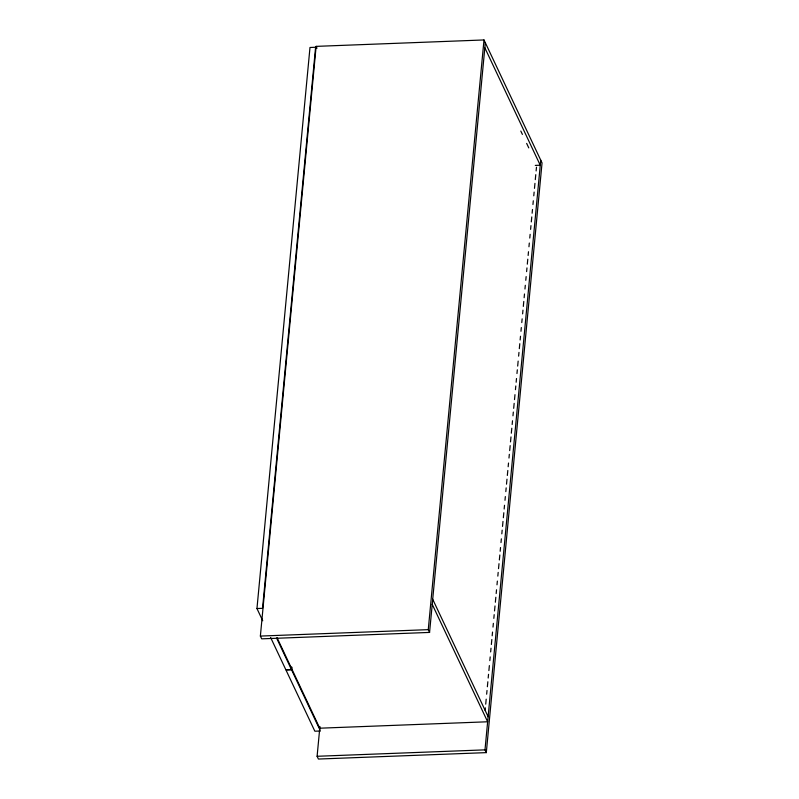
<?xml version="1.0" encoding="UTF-8"?>
<svg xmlns="http://www.w3.org/2000/svg" width="799" height="799" viewBox="0 0 799 799"><rect width="100%" height="100%" fill="white"/><g stroke="black" fill="none" stroke-linecap="round" stroke-linejoin="round"><path stroke-width="1.2" d="M256.958 608.538L309.992 47.481L315.595 47.261L262.551 608.329L256.958 608.538L262.731 620.773M485.313 42.717L429.572 632.418L261.682 638.84L260.374 636.074L316.124 46.372L484.004 39.95L542.042 162.926L486.301 752.628L318.411 759.05L317.103 756.283L319.92 726.491M270.611 637.462L285.832 669.722L291.425 669.502L291.665 667.025M319.92 729.877L291.575 669.812L291.805 667.335M429.572 632.418L428.264 629.652L484.004 39.95M485.133 710.351L485.373 707.864M485.722 704.139L486.192 699.165M486.661 694.191L487.01 690.466M487.37 686.74L487.839 681.767M488.189 678.041L488.539 674.306M488.898 670.581L489.368 665.607M489.837 660.633L490.187 656.908M490.656 651.934L491.005 648.209M491.365 644.483L491.834 639.51M492.184 635.784L492.534 632.049M493.003 627.085L493.363 623.35M493.832 618.376L494.182 614.651M494.531 610.925L495 605.952M495.36 602.226L495.829 597.253M496.179 593.527L496.529 589.792M496.998 584.818L497.358 581.093M497.827 576.119L498.177 572.394M498.526 568.668L498.995 563.694M499.355 559.969L499.824 554.995M500.174 551.26L500.524 547.535M500.993 542.561L501.353 538.836M501.822 533.862L502.172 530.136M502.521 526.411L502.99 521.437M503.35 517.712L503.819 512.738M504.169 509.003L504.519 505.278M504.988 500.304L505.338 496.579M505.817 491.605L506.167 487.879M506.516 484.154L506.985 479.18M507.335 475.445L507.814 470.481M508.164 466.746L508.514 463.021M508.983 458.047L509.333 454.321M509.692 450.596L510.162 445.622M510.511 441.897L510.98 436.923M511.33 433.188L511.799 428.224M512.159 424.489L512.509 420.763M512.978 415.79L513.328 412.064M513.687 408.339L514.156 403.365M514.506 399.63L514.975 394.666M515.445 389.692L515.794 385.967M516.154 382.232L516.504 378.506M516.973 373.533L517.323 369.807M517.682 366.082L518.151 361.108M518.621 356.134L518.97 352.409M519.32 348.674L519.789 343.71M520.149 339.974L520.499 336.249M520.968 331.275L521.318 327.55M521.787 322.576L522.146 318.851M522.616 313.877L522.965 310.152M523.315 306.417L523.784 301.443M524.144 297.717L524.494 293.992M524.963 289.018L525.313 285.293M525.782 280.319L526.141 276.594M526.611 271.62L526.96 267.895M527.31 264.159L527.779 259.186M528.139 255.46L528.489 251.735M528.958 246.761L529.308 243.036M529.777 238.062L530.136 234.337M530.606 229.363L530.955 225.628M531.305 221.902L531.774 216.928M532.134 213.203L532.484 209.478M532.953 204.504L533.303 200.779M533.772 195.805L534.131 192.08M534.481 188.344L534.95 183.37M535.3 179.645L535.769 174.671M536.119 170.946L536.479 167.221M486.301 752.628L484.993 749.861L540.733 160.16M535.28 165.403L540.254 165.213L484.833 47.77M260.374 636.074L428.264 629.652M291.575 669.812L285.972 670.031L314.846 731.205L320.449 730.995M317.103 756.283L484.993 749.861M520.818 131.056L522.406 134.422M526.651 143.401L528.768 147.895M316.124 46.372L316.993 48.22M432.698 599.28L488.129 716.723M432.219 604.344L487.65 721.777L319.76 728.199L277.003 637.602M276.734 638.361L291.425 669.502"/></g></svg>
